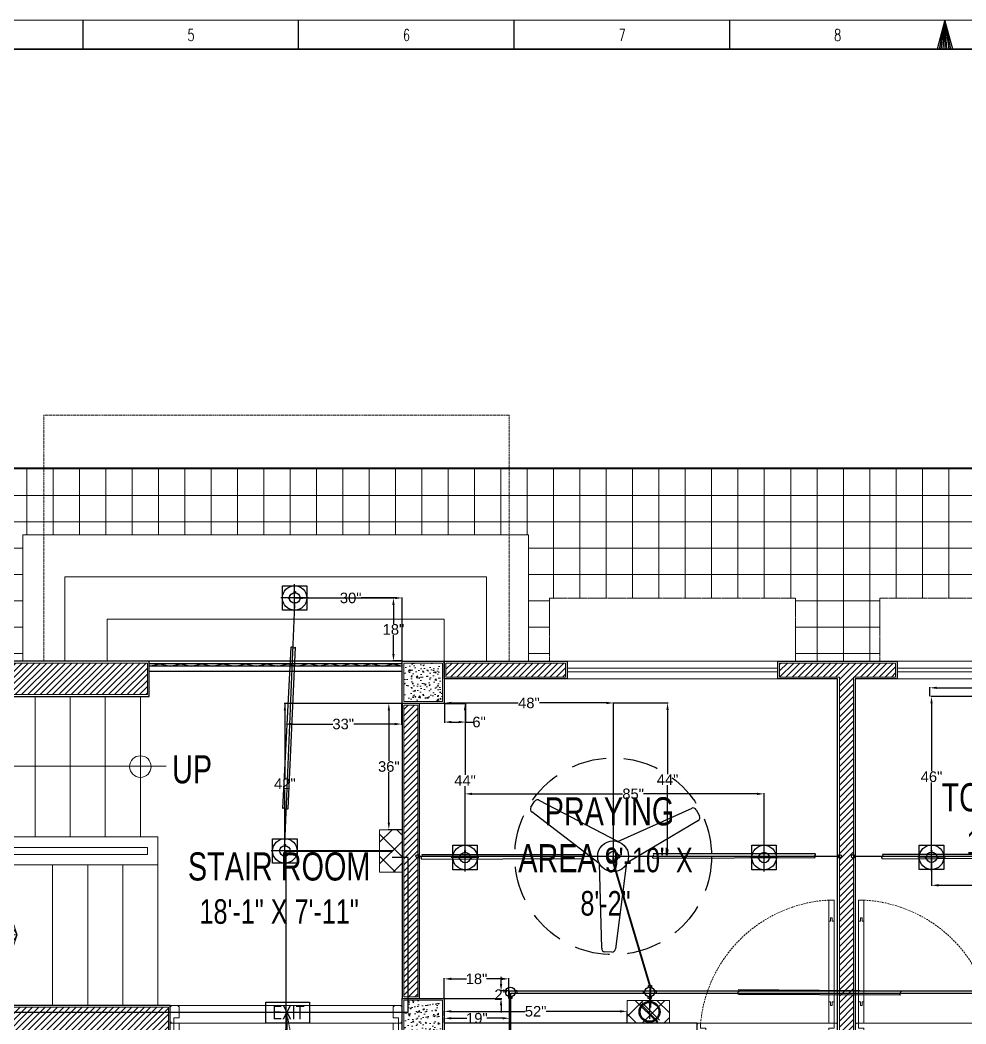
# Model space of a CAD drawing. Header units: inches. Extents: x 112 to 4169, y -2569 to 841.
# Drawn here: x 348.4 to 617.7, y -773.5 to -487.7 of the extents above; entities that cross this region are included whole.
import ezdxf

# ---------------------------------------------------------------- set-up
doc = ezdxf.new("R2010")
doc.units = ezdxf.units.IN
doc.header["$MEASUREMENT"] = 0
doc.linetypes.add('DASH', pattern=[0.35, 0.25, -0.1])
doc.linetypes.add('DASHED', pattern=[0.75, 0.5, -0.25])
doc.layers.get('Defpoints').update_dxf_attribs({"lineweight": 0})
for name, color, linetype in [('Cables', 7, 'Continuous'), ('Lights', 7, 'Continuous'), ('PVC Conduit and Circular Boxes', 7, 'Continuous'), ('Sockets', 7, 'Continuous'), ('wall 05', 253, 'Continuous')]:
    doc.layers.add(name, color=color, linetype=linetype)
for name, color, linetype, lineweight in [('COLUMN', 1, 'Continuous', 25), ('DOOR', 115, 'Continuous', 15), ('E-CF-Ceiling-Fan', 42, 'Continuous', 30), ('Glass', 5, 'Continuous', 9), ('HACTH', 8, 'Continuous', 9), ('MARKER', 171, 'Continuous', 15), ('Plaster Line', 254, 'Continuous', 15), ('Porch', 90, 'Continuous', 15), ('railing', 232, 'Continuous', 15), ('Stair', 86, 'Continuous', 18), ('Sunshed', 5, 'Continuous', 15), ('Switchboard', 30, 'Continuous', 13), ('Text', 252, 'Continuous', 15), ('WINDOW', 140, 'Continuous', 9)]:
    doc.layers.add(name, color=color, linetype=linetype, lineweight=lineweight)
doc.styles.get("Standard").update_dxf_attribs({"font": 'arial.ttf'})
doc.styles.add('Swiss721', font='swisscl.ttf')
doc.styles.add('TEG BORDER', font='txt_qlt.shx', dxfattribs={"width": 0.7, "bigfont": 'hztxt.shx'})
doc.dimstyles.get("Standard").update_dxf_attribs({"dimtxt": 3, "dimasz": 2, "dimexe": 0.18, "dimexo": 0.0625, "dimgap": 0.09, "dimtad": 0, "dimtih": 1, "dimtoh": 1, "dimdec": 0, "dimzin": 0, "dimdsep": 46, "dimtxsty": 'Standard', "dimcen": 0.09, "dimclrd": 5, "dimadec": 0, "dimazin": 0, "dimtfac": 1, "dimtdec": 0, "dimtofl": 0, "dimtmove": 0, "dimatfit": 3, "dimfxl": 1, "dimtolj": 1, "dimtzin": 0, "dimarcsym": 0})
pattern_1 = [(45, (-121864.7342, -172383.6424), (-0.8838834765, 0.8838834765), [])]
pattern_2 = [(45, (-121864.2342, -172383.6424), (-0.8838834765, 0.8838834765), [])]

# ---------------------------------------------------------------- blocks, each defined once
blk = doc.blocks.new('C 12X12')
at = {"layer": 'HACTH'}
h = blk.add_hatch(dxfattribs=at)
h.set_pattern_fill('AR-CONC', color=256, scale=0.5, style=0)
h.set_pattern_definition([(50, (0, 0), (3.58630091, -0.313760675), [0.375, -4.125]), (355, (0, 0), (-0.69375667, 3.76096067), [0.3, -3.3]), (100.4514, (0.299, -0.026), (2.89254691, 3.44719771), [0.31870095, -3.50571056]), (46.1842, (0, 1), (5.33620524, -0.82759507), [0.5625, -6.1875]), (96.6356, (0.4447, 0.931), (4.67331353, 4.87058935), [0.47805144, -5.258565]), (351.1842, (0, 1), (4.67330973, 4.870593), [0.45, -4.95]), (21, (0.5, 0.75), (2.98453526, -2.01309445), [0.375, -4.125]), (326, (0.5, 0.75), (1.21657666, 3.62575023), [0.3, -3.3]), (71.4514, (0.7487, 0.5822), (4.20111314, 1.61265248), [0.31870095, -3.50571056]), (37.5, (0, 0), (0.060799277, 1.66446927), [0, -3.26, 0, -3.35, 0, -3.3125]), (7.5, (0, 0), (1.315347687, 1.97205856), [0, -1.91, 0, -3.185, 0, -1.2625]), (327.5, (-1.115, 0), (2.66911218, -0.112774359), [0, -1.25, 0, -3.9, 0, -5.175]), (317.5, (-1.615, 0), (2.915930847, 0.50052491), [0, -1.625, 0, -2.59, 0, -3.675])])
h.paths.add_polyline_path([(88279, -6819.5), (88279, -6808.5), (88268, -6808.5), (88268, -6819.5)])
at = {"layer": 'COLUMN'}
blk.add_lwpolyline([(88267.5, -6808), (88279.5, -6808), (88279.5, -6820), (88267.5, -6820)], close=True, dxfattribs=at)
at = {"layer": 'Plaster Line'}
blk.add_lwpolyline([(88268, -6808.5), (88279, -6808.5), (88279, -6819.5), (88268, -6819.5)], close=True, dxfattribs=at)
blk = doc.blocks.new('A$C5AAA0143')
at = {"layer": 'Defpoints'}
for points in [[(-39.75, 5), (-40, 5), (-40, 4.75), (-39.75, 4.75)], [(0, 5), (-0.25, 5), (-0.25, 4.75), (0, 4.75)], [(-39.75, 0.25), (-40, 0.25), (-40, 0), (-39.75, 0)], [(0, 0.25), (-0.25, 0.25), (-0.25, 0), (0, 0)]]:
    blk.add_lwpolyline(points, close=True, dxfattribs=at)
at = {"layer": 'DOOR'}
for points in [[(-1.75, 10), (-2, 10), (-2, 11), (-2.5, 11), (-2.5, 5), (-1, 5), (-1, 11), (-1.5, 11), (-1.5, 10), (-1.75, 10), (-1.5, 10), (-1.5, 11), (-1, 11), (-1, 33.99), (-1.5, 33.99), (-1.5, 34.99), (-2, 34.99), (-2, 33.99), (-2.5, 33.99), (-2.5, 11), (-2.5, 39.99), (-1, 39.99), (-1, 33.99)], [(-39, 5), (-39, 3.5), (-37.5, 3.5), (-37.5, 0.25), (-37.75, 0.25), (-37.75, 0), (-39.75, 0), (-39.75, 0.25), (-40, 0.25), (-40, 4.75), (-39.75, 4.75), (-39.75, 5), (-39, 5)], [(-1, 5), (-1, 3.5), (-2.5, 3.5), (-2.5, 0.25), (-2.25, 0.25), (-2.25, 0), (-0.25, 0), (-0.25, 0.25), (0, 0.25), (0, 4.75), (-0.25, 4.75), (-0.25, 5), (-1, 5)]]:
    blk.add_lwpolyline(points, dxfattribs=at)
at = {"layer": 'DOOR', "linetype": 'DASHED', "lineweight": 0}
blk.add_arc((-0.49, 1.36), 38.68, 92.9729, 174.603, dxfattribs=at)
at = {"layer": 'HACTH', "lineweight": 0, "ltscale": 10}
for p, q in [((-1.5, 5), (-39, 5)), ((-2.25, 0), (-37.75, 0))]:
    blk.add_line(p, q, dxfattribs=at)
blk = doc.blocks.new('240 BORDER A2')
for p, q in [((148.5, 420), (148.5, 415)), ((185.63, 420), (185.63, 415)), ((222.75, 420), (222.75, 415)), ((259.88, 420), (259.88, 415)), ((297, 420), (297, 415))]:
    blk.add_line(p, q)
at = {"linetype": 'Continuous'}
blk.add_line((489, 415), (5, 415), dxfattribs=at)
at = {"color": 5, "lineweight": 15}
blk.add_lwpolyline([(0, 420), (594, 420), (594, 0), (0, 0)], close=True, dxfattribs=at)
blk.add_lwpolyline([(297, 420), (295.66, 415), (298.34, 415), (297, 420), (296, 415), (296.33, 415), (297, 420), (296.67, 415), (297.33, 415), (297, 420), (297.67, 415), (298, 415), (297, 420)])
blk.add_lwpolyline([(5, 415), (589, 415), (589, 5), (5, 5)], close=True)
at = {"char_height": 2, "width": 2, "attachment_point": 1, "style": 'TEG BORDER'}
for s, insert in [('5', (166.55, 418.41)), ('6', (203.67, 418.41)), ('7', (240.8, 418.41)), ('8', (277.92, 418.41))]:
    blk.add_mtext(s, dxfattribs=dict(at, insert=insert))
blk = doc.blocks.new('CF')
for p, q in [((-23.84, 14.22), (-22.76, 15.89)), ((1.35, 4.29), (-21.39, 16.19)), ((-4.07, -2.11), (-23.55, 12.84)), ((1.35, 4.29), (22.9, 13.97)), ((24.1, 13.48), (25.01, 11.71)), ((3.87, -1.9), (24.71, 10.43)), ((-4.07, -2.11), (-3.33, -26.62)), ((3.87, -1.9), (0.65, -26.82)), ((-0.39, -27.76), (-2.38, -27.66))]:
    blk.add_line(p, q)
for radius in [4.48, 0.0888]:
    blk.add_circle((0, 0), radius)
for centre, radius, start, end in [((-21.93, 15.35), 0.996, 57.1351, 147.1351), ((-23.01, 13.68), 0.996, 147.1351, 237.1351), ((23.21, 13.03), 0.996, 27.1351, 117.1351), ((24.09, 11.25), 1.03, 299.2548, 26.4357), ((-2.33, -26.67), 0.996, 177.1351, 267.1351), ((-0.34, -26.77), 0.996, 267.1351, 357.1351)]:
    blk.add_arc(centre, radius, start, end)
blk = doc.blocks.new('*D387')
at = {"color": 0, "lineweight": -2, "transparency": 16777216}
for p, q in [((469.12, -766.17), (469.12, -760.48)), ((487.52, -766.15), (487.52, -760.48))]:
    blk.add_line(p, q, dxfattribs=at)
at = {"color": 5, "lineweight": -2, "transparency": 16777216}
for p, q in [((471.12, -760.66), (475.48, -760.66)), ((485.52, -760.66), (481.16, -760.66))]:
    blk.add_line(p, q, dxfattribs=at)
at = {"color": 5, "transparency": 16777216}
for points in [[(471.12, -760.32), (471.12, -760.99), (469.12, -760.66)], [(485.52, -760.32), (485.52, -760.99), (487.52, -760.66)]]:
    blk.add_solid(points, dxfattribs=at)
at = {"layer": 'Defpoints', "color": 0, "transparency": 16777216}
for p in [(487.52, -760.66), (469.12, -766.23), (487.52, -766.21)]:
    blk.add_point(p, dxfattribs=at)
at = {"color": 0, "transparency": 16777216, "insert": (478.32, -760.66), "char_height": 3, "attachment_point": 5}
blk.add_mtext('\\A1;18"', dxfattribs=at)
blk = doc.blocks.new('*D388')
at = {"color": 0, "lineweight": -2, "transparency": 16777216}
for p, q in [((469.12, -771.22), (469.12, -769.72)), ((521.19, -773.11), (521.19, -769.72))]:
    blk.add_line(p, q, dxfattribs=at)
at = {"color": 5, "lineweight": -2, "transparency": 16777216}
for p, q in [((471.12, -769.9), (492.17, -769.9)), ((519.19, -769.9), (498.13, -769.9))]:
    blk.add_line(p, q, dxfattribs=at)
at = {"color": 5, "transparency": 16777216}
for points in [[(471.12, -769.57), (471.12, -770.24), (469.12, -769.9)], [(519.19, -769.57), (519.19, -770.24), (521.19, -769.9)]]:
    blk.add_solid(points, dxfattribs=at)
at = {"layer": 'Defpoints', "color": 0, "transparency": 16777216}
for p in [(469.12, -771.28), (521.19, -769.9), (521.19, -773.17)]:
    blk.add_point(p, dxfattribs=at)
at = {"color": 0, "transparency": 16777216, "insert": (495.15, -769.9), "char_height": 3, "attachment_point": 5}
blk.add_mtext('\\A1;52"', dxfattribs=at)
blk = doc.blocks.new('*D389')
at = {"color": 0, "lineweight": -2, "transparency": 16777216}
for p, q in [((469.18, -682.24), (475.23, -682.24)), ((475.02, -726.11), (474.87, -726.11))]:
    blk.add_line(p, q, dxfattribs=at)
at = {"color": 5, "lineweight": -2, "transparency": 16777216}
for p, q in [((475.05, -684.24), (475.05, -702.59)), ((475.05, -724.11), (475.05, -705.77))]:
    blk.add_line(p, q, dxfattribs=at)
at = {"color": 5, "transparency": 16777216}
for points in [[(474.72, -684.24), (475.38, -684.24), (475.05, -682.24)], [(474.72, -724.11), (475.38, -724.11), (475.05, -726.11)]]:
    blk.add_solid(points, dxfattribs=at)
at = {"layer": 'Defpoints', "color": 0, "transparency": 16777216}
for p in [(469.12, -682.24), (475.05, -682.24), (475.08, -726.11)]:
    blk.add_point(p, dxfattribs=at)
at = {"color": 0, "transparency": 16777216, "insert": (475.05, -704.18), "char_height": 3, "attachment_point": 5}
blk.add_mtext('\\A1;44"', dxfattribs=at)
blk = doc.blocks.new('*D390')
at = {"color": 0, "lineweight": -2, "transparency": 16777216}
for p, q in [((469.18, -682.3), (469.18, -687.73)), ((475.23, -682.3), (475.23, -687.73))]:
    blk.add_line(p, q, dxfattribs=at)
at = {"color": 5, "lineweight": -2, "transparency": 16777216}
for p, q in [((471.18, -687.55), (473.23, -687.55)), ((475.23, -687.55), (477.23, -687.55))]:
    blk.add_line(p, q, dxfattribs=at)
at = {"color": 5, "transparency": 16777216}
for points in [[(471.18, -687.22), (471.18, -687.89), (469.18, -687.55)], [(473.23, -687.22), (473.23, -687.89), (475.23, -687.55)]]:
    blk.add_solid(points, dxfattribs=at)
at = {"layer": 'Defpoints', "color": 0, "transparency": 16777216}
for p in [(469.18, -682.24), (475.23, -682.24), (475.23, -687.55)]:
    blk.add_point(p, dxfattribs=at)
at = {"color": 0, "transparency": 16777216, "insert": (479.05, -687.55), "char_height": 3, "attachment_point": 5}
blk.add_mtext('\\A1;6"', dxfattribs=at)
blk = doc.blocks.new('*D391')
at = {"color": 0, "lineweight": -2, "transparency": 16777216}
for p, q in [((475.08, -726.05), (475.08, -707.82)), ((560.19, -726.05), (560.19, -707.82))]:
    blk.add_line(p, q, dxfattribs=at)
at = {"color": 5, "lineweight": -2, "transparency": 16777216}
for p, q in [((477.08, -708), (519.93, -708)), ((558.19, -708), (525.89, -708))]:
    blk.add_line(p, q, dxfattribs=at)
at = {"color": 5, "transparency": 16777216}
for points in [[(477.08, -707.66), (477.08, -708.33), (475.08, -708)], [(558.19, -707.66), (558.19, -708.33), (560.19, -708)]]:
    blk.add_solid(points, dxfattribs=at)
at = {"layer": 'Defpoints', "color": 0, "transparency": 16777216}
for p in [(560.19, -708), (475.08, -726.11), (560.19, -726.11)]:
    blk.add_point(p, dxfattribs=at)
at = {"color": 0, "transparency": 16777216, "insert": (522.91, -708), "char_height": 3, "attachment_point": 5}
blk.add_mtext('\\A1;85"', dxfattribs=at)
blk = doc.blocks.new('*D392')
at = {"color": 0, "lineweight": -2, "transparency": 16777216}
for p, q in [((469.18, -682.18), (469.18, -681.94)), ((517.31, -725.71), (517.31, -681.94))]:
    blk.add_line(p, q, dxfattribs=at)
at = {"color": 5, "lineweight": -2, "transparency": 16777216}
for p, q in [((471.18, -682.12), (490.2, -682.12)), ((515.31, -682.12), (496.28, -682.12))]:
    blk.add_line(p, q, dxfattribs=at)
at = {"color": 5, "transparency": 16777216}
for points in [[(471.18, -681.78), (471.18, -682.45), (469.18, -682.12)], [(515.31, -681.78), (515.31, -682.45), (517.31, -682.12)]]:
    blk.add_solid(points, dxfattribs=at)
at = {"layer": 'Defpoints', "color": 0, "transparency": 16777216}
for p in [(469.18, -682.24), (517.31, -682.12), (517.31, -725.77)]:
    blk.add_point(p, dxfattribs=at)
at = {"color": 0, "transparency": 16777216, "insert": (493.24, -682.12), "char_height": 3, "attachment_point": 5}
blk.add_mtext('\\A1;48"', dxfattribs=at)
blk = doc.blocks.new('*D393')
at = {"color": 5, "lineweight": -2, "transparency": 16777216}
for p, q in [((485.31, -762.08), (485.31, -760.08)), ((485.31, -768.23), (485.31, -770.23))]:
    blk.add_line(p, q, dxfattribs=at)
at = {"color": 0, "lineweight": -2, "transparency": 16777216}
for p, q in [((487.66, -764.08), (485.13, -764.08)), ((469.18, -766.23), (485.49, -766.23))]:
    blk.add_line(p, q, dxfattribs=at)
at = {"color": 5, "transparency": 16777216}
for points in [[(484.97, -762.08), (485.64, -762.08), (485.31, -764.08)], [(484.97, -768.23), (485.64, -768.23), (485.31, -766.23)]]:
    blk.add_solid(points, dxfattribs=at)
at = {"layer": 'Defpoints', "color": 0, "transparency": 16777216}
for p in [(487.73, -764.08), (469.12, -766.23), (485.31, -766.23)]:
    blk.add_point(p, dxfattribs=at)
at = {"color": 0, "transparency": 16777216, "insert": (485.31, -765.16), "char_height": 3, "attachment_point": 5}
blk.add_mtext('\\A1;2"', dxfattribs=at)
blk = doc.blocks.new('*D394')
at = {"color": 0, "lineweight": -2, "transparency": 16777216}
for p, q in [((469.12, -773.17), (469.12, -771.69)), ((487.73, -773.17), (487.73, -771.69))]:
    blk.add_line(p, q, dxfattribs=at)
at = {"color": 5, "lineweight": -2, "transparency": 16777216}
for p, q in [((471.12, -771.87), (475.58, -771.87)), ((485.73, -771.87), (481.26, -771.87))]:
    blk.add_line(p, q, dxfattribs=at)
at = {"color": 5, "transparency": 16777216}
for points in [[(471.12, -771.54), (471.12, -772.2), (469.12, -771.87)], [(485.73, -771.54), (485.73, -772.2), (487.73, -771.87)]]:
    blk.add_solid(points, dxfattribs=at)
at = {"layer": 'Defpoints', "color": 0, "transparency": 16777216}
for p in [(469.12, -771.87), (469.12, -773.23), (487.73, -773.23)]:
    blk.add_point(p, dxfattribs=at)
at = {"color": 0, "transparency": 16777216, "insert": (478.42, -771.87), "char_height": 3, "attachment_point": 5}
blk.add_mtext('\\A1;19"', dxfattribs=at)
blk = doc.blocks.new('*D396')
at = {"color": 0, "lineweight": -2, "transparency": 16777216}
for p, q in [((517.37, -682.12), (532.9, -682.12)), ((517.2, -725.77), (532.9, -725.77))]:
    blk.add_line(p, q, dxfattribs=at)
at = {"color": 5, "lineweight": -2, "transparency": 16777216}
for p, q in [((532.72, -684.12), (532.72, -702.35)), ((532.72, -723.77), (532.72, -705.53))]:
    blk.add_line(p, q, dxfattribs=at)
at = {"color": 5, "transparency": 16777216}
for points in [[(532.38, -684.12), (533.05, -684.12), (532.72, -682.12)], [(532.38, -723.77), (533.05, -723.77), (532.72, -725.77)]]:
    blk.add_solid(points, dxfattribs=at)
at = {"layer": 'Defpoints', "color": 0, "transparency": 16777216}
for p in [(517.31, -682.12), (517.13, -725.77), (532.72, -725.77)]:
    blk.add_point(p, dxfattribs=at)
at = {"color": 0, "transparency": 16777216, "insert": (532.72, -703.94), "char_height": 3, "attachment_point": 5}
blk.add_mtext('\\A1;44"', dxfattribs=at)
blk = doc.blocks.new('*D399')
at = {"color": 0, "lineweight": -2, "transparency": 16777216}
for p, q in [((658.05, -680.24), (607.69, -680.24)), ((607.81, -726.03), (607.69, -726.03))]:
    blk.add_line(p, q, dxfattribs=at)
at = {"color": 5, "lineweight": -2, "transparency": 16777216}
for p, q in [((607.87, -682.24), (607.87, -701.51)), ((607.87, -724.03), (607.87, -704.75))]:
    blk.add_line(p, q, dxfattribs=at)
at = {"color": 5, "transparency": 16777216}
for points in [[(607.54, -682.24), (608.2, -682.24), (607.87, -680.24)], [(607.54, -724.03), (608.2, -724.03), (607.87, -726.03)]]:
    blk.add_solid(points, dxfattribs=at)
at = {"layer": 'Defpoints', "color": 0, "transparency": 16777216}
for p in [(607.87, -680.24), (658.12, -680.24), (607.87, -726.03)]:
    blk.add_point(p, dxfattribs=at)
at = {"color": 0, "transparency": 16777216, "insert": (607.87, -703.13), "char_height": 3, "attachment_point": 5}
blk.add_mtext('\\A1;46"', dxfattribs=at)
blk = doc.blocks.new('*D400')
at = {"color": 0, "lineweight": -2, "transparency": 16777216}
for p, q in [((607.36, -680.18), (607.36, -677.62)), ((658.05, -680.24), (658.05, -677.62))]:
    blk.add_line(p, q, dxfattribs=at)
at = {"color": 5, "lineweight": -2, "transparency": 16777216}
for p, q in [((609.36, -677.8), (629.73, -677.8)), ((656.05, -677.8), (635.69, -677.8))]:
    blk.add_line(p, q, dxfattribs=at)
at = {"color": 5, "transparency": 16777216}
for points in [[(609.36, -677.47), (609.36, -678.13), (607.36, -677.8)], [(656.05, -677.47), (656.05, -678.13), (658.05, -677.8)]]:
    blk.add_solid(points, dxfattribs=at)
at = {"layer": 'Defpoints', "color": 0, "transparency": 16777216}
for p in [(658.05, -677.8), (607.36, -680.24), (658.05, -680.3)]:
    blk.add_point(p, dxfattribs=at)
at = {"color": 0, "transparency": 16777216, "insert": (632.71, -677.8), "char_height": 3, "attachment_point": 5}
blk.add_mtext('\\A1;51"', dxfattribs=at)
blk = doc.blocks.new('*D401')
at = {"color": 0, "lineweight": -2, "transparency": 16777216}
for p, q in [((607.87, -726.09), (607.87, -734.2)), ((692.98, -726.09), (692.98, -734.2))]:
    blk.add_line(p, q, dxfattribs=at)
at = {"color": 5, "lineweight": -2, "transparency": 16777216}
for p, q in [((609.87, -734.02), (647.44, -734.02)), ((690.98, -734.02), (653.41, -734.02))]:
    blk.add_line(p, q, dxfattribs=at)
at = {"color": 5, "transparency": 16777216}
for points in [[(609.87, -733.69), (609.87, -734.36), (607.87, -734.02)], [(690.98, -733.69), (690.98, -734.36), (692.98, -734.02)]]:
    blk.add_solid(points, dxfattribs=at)
at = {"layer": 'Defpoints', "color": 0, "transparency": 16777216}
for p in [(607.87, -726.03), (692.98, -726.03), (692.98, -734.02)]:
    blk.add_point(p, dxfattribs=at)
at = {"color": 0, "transparency": 16777216, "insert": (650.43, -734.02), "char_height": 3, "attachment_point": 5}
blk.add_mtext('\\A1;85"', dxfattribs=at)
blk = doc.blocks.new('*D408')
at = {"color": 0, "lineweight": -2, "transparency": 16777216}
for p, q in [((457.05, -682.24), (453.18, -682.24)), ((457.05, -718.2), (453.18, -718.2))]:
    blk.add_line(p, q, dxfattribs=at)
at = {"color": 5, "lineweight": -2, "transparency": 16777216}
for p, q in [((453.36, -684.24), (453.36, -698.6)), ((453.36, -716.2), (453.36, -701.84))]:
    blk.add_line(p, q, dxfattribs=at)
at = {"color": 5, "transparency": 16777216}
for points in [[(453.03, -684.24), (453.69, -684.24), (453.36, -682.24)], [(453.03, -716.2), (453.69, -716.2), (453.36, -718.2)]]:
    blk.add_solid(points, dxfattribs=at)
at = {"layer": 'Defpoints', "color": 0, "transparency": 16777216}
for p in [(457.12, -682.24), (453.36, -718.2), (457.12, -718.2)]:
    blk.add_point(p, dxfattribs=at)
at = {"color": 0, "transparency": 16777216, "insert": (453.36, -700.22), "char_height": 3, "attachment_point": 5}
blk.add_mtext('\\A1;36"', dxfattribs=at)
blk = doc.blocks.new('*D409')
at = {"color": 0, "lineweight": -2, "transparency": 16777216}
for p, q in [((456.99, -682.24), (423.58, -682.24)), ((423.69, -724.23), (423.58, -724.23))]:
    blk.add_line(p, q, dxfattribs=at)
at = {"color": 5, "lineweight": -2, "transparency": 16777216}
for p, q in [((423.76, -684.24), (423.76, -703.52)), ((423.76, -722.23), (423.76, -706.71))]:
    blk.add_line(p, q, dxfattribs=at)
at = {"color": 5, "transparency": 16777216}
for points in [[(423.42, -684.24), (424.09, -684.24), (423.76, -682.24)], [(423.42, -722.23), (424.09, -722.23), (423.76, -724.23)]]:
    blk.add_solid(points, dxfattribs=at)
at = {"layer": 'Defpoints', "color": 0, "transparency": 16777216}
for p in [(457.05, -682.24), (423.76, -724.23), (423.76, -724.23)]:
    blk.add_point(p, dxfattribs=at)
at = {"color": 0, "transparency": 16777216, "insert": (423.76, -705.11), "char_height": 3, "attachment_point": 5}
blk.add_mtext('\\A1;42"', dxfattribs=at)
blk = doc.blocks.new('*D410')
at = {"color": 0, "lineweight": -2, "transparency": 16777216}
for p, q in [((423.76, -682.3), (423.76, -688.3)), ((456.99, -682.3), (456.99, -688.3))]:
    blk.add_line(p, q, dxfattribs=at)
at = {"color": 5, "lineweight": -2, "transparency": 16777216}
for p, q in [((425.76, -688.12), (437.4, -688.12)), ((454.99, -688.12), (443.35, -688.12))]:
    blk.add_line(p, q, dxfattribs=at)
at = {"color": 5, "transparency": 16777216}
for points in [[(425.76, -687.79), (425.76, -688.45), (423.76, -688.12)], [(454.99, -687.79), (454.99, -688.45), (456.99, -688.12)]]:
    blk.add_solid(points, dxfattribs=at)
at = {"layer": 'Defpoints', "color": 0, "transparency": 16777216}
for p in [(423.76, -682.24), (456.99, -682.24), (423.76, -688.12)]:
    blk.add_point(p, dxfattribs=at)
at = {"color": 0, "transparency": 16777216, "insert": (440.37, -688.12), "char_height": 3, "attachment_point": 5}
blk.add_mtext('\\A1;33"', dxfattribs=at)
blk = doc.blocks.new('*D411')
at = {"color": 0, "lineweight": -2, "transparency": 16777216}
for p, q in [((426.79, -652.17), (426.79, -652.05)), ((457.12, -670.17), (457.12, -652.05))]:
    blk.add_line(p, q, dxfattribs=at)
at = {"color": 5, "lineweight": -2, "transparency": 16777216}
for p, q in [((428.79, -652.23), (439.52, -652.23)), ((455.12, -652.23), (445.47, -652.23))]:
    blk.add_line(p, q, dxfattribs=at)
at = {"color": 5, "transparency": 16777216}
for points in [[(428.79, -651.9), (428.79, -652.56), (426.79, -652.23)], [(455.12, -651.9), (455.12, -652.56), (457.12, -652.23)]]:
    blk.add_solid(points, dxfattribs=at)
at = {"layer": 'Defpoints', "color": 0, "transparency": 16777216}
for p in [(426.79, -652.23), (426.79, -652.23), (457.12, -670.23)]:
    blk.add_point(p, dxfattribs=at)
at = {"color": 0, "transparency": 16777216, "insert": (442.49, -652.23), "char_height": 3, "attachment_point": 5}
blk.add_mtext('\\A1;30"', dxfattribs=at)
blk = doc.blocks.new('*D412')
at = {"color": 0, "lineweight": -2, "transparency": 16777216}
for p, q in [((426.59, -652.23), (454.85, -652.23)), ((457.05, -670.17), (454.49, -670.17))]:
    blk.add_line(p, q, dxfattribs=at)
at = {"color": 5, "lineweight": -2, "transparency": 16777216}
for p, q in [((454.67, -654.23), (454.67, -659.58)), ((454.67, -668.17), (454.67, -662.82))]:
    blk.add_line(p, q, dxfattribs=at)
at = {"color": 5, "transparency": 16777216}
for points in [[(454.34, -654.23), (455, -654.23), (454.67, -652.23)], [(454.34, -668.17), (455, -668.17), (454.67, -670.17)]]:
    blk.add_solid(points, dxfattribs=at)
at = {"layer": 'Defpoints', "color": 0, "transparency": 16777216}
for p in [(426.53, -652.23), (454.67, -670.17), (457.12, -670.17)]:
    blk.add_point(p, dxfattribs=at)
at = {"color": 0, "transparency": 16777216, "insert": (454.67, -661.2), "char_height": 3, "attachment_point": 5}
blk.add_mtext('\\A1;18"', dxfattribs=at)

msp = doc.modelspace()

# ---------------------------------------------------------------- hatches: boundary and pattern name
at = {"layer": 'HACTH', "ltscale": 10}
h = msp.add_hatch(dxfattribs=at)
h.set_pattern_fill('ANSI37', color=256, scale=60, angle=45, style=0)
h.set_pattern_definition([(90, (-138384.7415, -172410.518), (-7.5, 1e-15), []), (180, (-138384.7415, -172410.518), (-1e-15, -7.5), [])])
h.paths.add_polyline_path([(894.13, -615.23), (839.12, -615.23), (170.12, -615.23), (170.12, -670.24), (230.12, -670.24), (242.12, -670.24), (349.12, -670.24), (349.12, -634.23), (493.12, -634.23), (493.12, -670.24), (499.12, -670.24), (499.12, -652.24), (569.12, -652.24), (569.12, -670.24), (593.12, -670.24), (593.12, -652.24), (663.12, -652.24), (663.12, -670.24), (673.12, -670.24), (728.12, -670.24), (728.12, -652.24), (798.12, -652.24), (798.12, -670.24), (827.12, -670.24), (839.12, -670.24), (839.12, -682.24), (839.12, -689.24), (857.12, -689.24), (857.12, -759.24), (839.12, -759.24), (839.12, -785.24), (857.12, -785.24), (857.12, -850.24), (875.13, -850.24), (875.13, -950.24), (839.12, -950.24), (839.12, -964.24), (839.12, -1024.24), (894.13, -1024.24)])
h.paths.add_polyline_path([(230.12, -689.23), (230.12, -682.24), (230.12, -675.24), (170.12, -675.24), (170.12, -874.24), (230.12, -874.24), (230.12, -844.23), (212.12, -844.23), (194.11, -844.23), (194.11, -742.23), (230.12, -742.23)], flags=17)
at = {"layer": 'HACTH'}
h = msp.add_hatch(dxfattribs=at)
h.set_pattern_fill('ANSI31', color=256, scale=10, style=0)
h.set_pattern_definition(pattern_1)
h.paths.add_polyline_path([(384.62, -679.73), (384.62, -670.74), (242.62, -670.74), (242.62, -679.73)])
h = msp.add_hatch(dxfattribs=at)
h.set_pattern_fill('ANSI31', color=256, scale=10, style=0)
h.set_pattern_definition(pattern_2)
h.paths.add_polyline_path([(469.62, -670.74), (469.62, -674.74), (503.62, -674.74), (503.62, -670.74)])
h = msp.add_hatch(dxfattribs=at)
h.set_pattern_fill('ANSI31', color=256, scale=10, style=0)
h.set_pattern_definition(pattern_2)
h.paths.add_polyline_path([(581.62, -777.73), (585.62, -777.73), (585.62, -773.73), (585.62, -674.74), (597.62, -674.74), (597.62, -670.74), (564.62, -670.74), (564.62, -674.74), (581.62, -674.74)])
h = msp.add_hatch(dxfattribs=at)
h.set_pattern_fill('ANSI31', color=256, scale=10, style=0)
h.set_pattern_definition(pattern_1)
h.paths.add_polyline_path([(461.62, -723.77), (461.62, -682.74), (457.62, -682.74), (457.62, -765.73), (461.62, -765.73), (461.62, -727.77)])
h = msp.add_hatch(dxfattribs=at)
h.set_pattern_fill('ANSI31', color=256, scale=10, style=0)
h.set_pattern_definition([(45, (-121864.4842, -172383.6424), (-0.8838834765, 0.8838834765), [])])
h.paths.add_polyline_path([(242.62, -768.73), (242.62, -777.73), (316.62, -777.6), (316.62, -819.74), (260.62, -819.74), (260.62, -823.74), (316.62, -823.74), (316.62, -874.74), (242.62, -874.74), (242.62, -878.74), (320.62, -878.74), (320.62, -874.74), (320.62, -777.78), (390.62, -777.66), (390.62, -768.73)])
at = {"layer": 'Plaster Line'}
h = msp.add_hatch(dxfattribs=at)
h.set_pattern_fill('ANSI31', color=256, scale=100, style=0)
h.set_pattern_definition([(45, (-118637.183, -173725.337), (-8.8388348, 8.8388348), [])])
h.paths.add_polyline_path([(509.36, -670.74), (500.36, -670.74), (500.36, -674.74), (509.36, -674.74)])
at = {"layer": 'Switchboard'}
h = msp.add_hatch(dxfattribs=at)
h.set_pattern_fill('ANSI37', color=256, scale=35, angle=90)
h.set_pattern_definition([(135, (903.502, -992.862), (-3.093592, -3.093592), []), (225, (903.502, -992.862), (3.093592, -3.093592), [])])
h.paths.add_polyline_path([(457.12, -718.2), (450.71, -718.2), (450.71, -730.26), (457.12, -730.26)])
h = msp.add_hatch(dxfattribs=at)
h.set_pattern_fill('ANSI37', color=256, scale=35)
h.set_pattern_definition([(45, (258.5888, -1219.5595), (-3.093592, 3.093592), []), (135, (258.5888, -1219.5595), (-3.093592, -3.093592), [])])
h.paths.add_polyline_path([(533.25, -773.17), (533.25, -766.77), (521.19, -766.77), (521.19, -773.17)])

# ---------------------------------------------------------------- linework, layer by layer
for p, q in [((457.12, -670.23), (385.12, -670.23)), ((457.12, -670.93), (385.12, -670.93)), ((385.12, -671.68), (388.12, -670.93)), ((388.12, -670.93), (391.12, -671.68)), ((391.12, -671.68), (394.12, -670.93)), ((394.12, -670.93), (397.12, -671.68)), ((397.12, -671.68), (400.12, -670.93)), ((400.12, -670.93), (403.12, -671.68)), ((403.12, -671.68), (406.12, -670.93)), ((406.12, -670.93), (409.62, -671.68)), ((409.62, -671.68), (412.62, -670.93)), ((412.62, -670.93), (415.62, -671.68)), ((415.62, -671.68), (418.62, -670.93)), ((418.62, -670.93), (421.62, -671.68)), ((421.62, -671.68), (424.62, -670.93)), ((424.62, -670.93), (427.62, -671.68)), ((430.62, -670.93), (427.62, -671.68)), ((433.62, -671.68), (430.62, -670.93)), ((436.62, -670.93), (433.62, -671.68)), ((439.62, -671.68), (436.62, -670.93)), ((442.62, -670.93), (439.62, -671.68)), ((445.62, -671.68), (442.62, -670.93)), ((448.62, -670.93), (445.62, -671.68)), ((448.62, -670.93), (451.62, -671.68)), ((451.62, -671.68), (454.62, -670.93)), ((454.62, -670.93), (457.12, -671.68)), ((457.12, -671.68), (385.12, -671.68)), ((457.12, -673.19), (385.12, -673.19))]:
    msp.add_line(p, q)
for points in [[(426.44, -650.75), (426.44, -650.41), (426.74, -650.41), (426.74, -650.75)], [(425.1, -652.1), (424.76, -652.1), (424.77, -652.4), (425.11, -652.39)], [(426.44, -653.72), (426.41, -654.11), (426.79, -653.42), (426.74, -653.72)], [(428.08, -652.1), (428.41, -652.1), (428.41, -652.4), (428.07, -652.39)], [(423.61, -722.74), (423.61, -722.4), (423.91, -722.4), (423.91, -722.74)], [(423.61, -725.71), (423.61, -726.05), (423.91, -726.05), (423.91, -725.71)], [(425.24, -724.09), (425.58, -724.1), (425.58, -724.39), (425.24, -724.39)], [(473.59, -725.98), (473.25, -725.98), (473.26, -726.28), (473.59, -726.28)], [(476.57, -725.98), (476.9, -725.98), (476.9, -726.28), (476.56, -726.28)], [(558.71, -725.98), (558.37, -725.98), (558.37, -726.28), (558.71, -726.28)], [(561.68, -725.98), (562.02, -725.98), (562.02, -726.28), (561.68, -726.28)], [(606.38, -725.89), (606.04, -725.9), (606.05, -726.19), (606.39, -726.19)], [(609.36, -725.89), (609.69, -725.9), (609.69, -726.19), (609.35, -726.19)]]:
    msp.add_lwpolyline(points)
at = {"color": 4}
msp.add_lwpolyline([(418.33, -767.32), (430.8, -767.32), (430.8, -773.23), (418.33, -773.23)], close=True, dxfattribs=at)
for centre in [(426.59, -652.23), (423.76, -724.23), (475.08, -726.11), (560.19, -726.11), (607.87, -726.03)]:
    msp.add_circle(centre, 1.49)
at = {"linetype": 'DASHED', "ltscale": 20}
msp.add_circle((517.22, -725.77), 28, dxfattribs=at)
at = {"lineweight": 30}
for centre in [(461.59, -725.77), (581.67, -725.77), (585.57, -725.77)]:
    msp.add_circle(centre, 0.527, dxfattribs=at)
at = {"layer": 'Cables', "color": 3}
for p, q in [((423.76, -722.4), (426.59, -654.05)), ((454.39, -724.1), (425.58, -724.23)), ((461.59, -725.77), (519.05, -725.77)), ((517.22, -727.59), (517.22, -725.77)), ((517.43, -727.59), (517.43, -725.77)), ((519.05, -725.77), (581.71, -725.77)), ((585.57, -725.77), (651.84, -725.77)), ((458.86, -726.11), (454.32, -726.11)), ((458.86, -770.16), (458.86, -726.11)), ((527.68, -762.73), (517.22, -727.59)), ((527.89, -762.73), (517.43, -727.59)), ((527.68, -762.73), (527.68, -768.78)), ((527.89, -762.73), (527.89, -768.78)), ((252.27, -770.16), (458.86, -770.16))]:
    msp.add_line(p, q, dxfattribs=at)
at = {"layer": 'Cables', "color": 1}
for p, q in [((424.14, -780.06), (424.14, -724.35)), ((424.14, -724.35), (454.39, -724.35)), ((454.39, -724.1), (454.39, -724.35)), ((487.73, -764.08), (642.36, -764.08)), ((487.73, -780.37), (487.73, -764.08)), ((488.08, -780.64), (488.08, -764.68)), ((488.08, -764.68), (527.94, -764.69)), ((525.82, -764.69), (527.59, -764.69)), ((527.59, -764.69), (527.59, -772.05)), ((527.59, -764.69), (640.38, -764.73))]:
    msp.add_line(p, q, dxfattribs=at)
at = {"layer": 'Cables', "color": 6}
msp.add_line((424.28, -770.16), (424.28, -799.02), dxfattribs=at)
at = {"layer": 'Defpoints'}
for points in [[(391.12, -768.48), (391.37, -768.48), (391.37, -768.23), (391.12, -768.23)], [(457.12, -768.48), (456.87, -768.48), (456.87, -768.23), (457.12, -768.23)], [(391.12, -773.23), (391.37, -773.23), (391.37, -772.98), (391.12, -772.98)], [(457.12, -773.23), (456.87, -773.23), (456.87, -772.98), (457.12, -772.98)]]:
    msp.add_lwpolyline(points, close=True, dxfattribs=at)
at = {"layer": 'DOOR'}
for points in [[(392.12, -773.23), (392.12, -771.73), (393.62, -771.73), (393.62, -768.48), (393.37, -768.48), (393.37, -768.23), (391.37, -768.23), (391.37, -768.48), (391.12, -768.48), (391.12, -772.98), (391.37, -772.98), (391.37, -773.23), (392.12, -773.23)], [(456.12, -773.23), (456.12, -771.73), (454.62, -771.73), (454.62, -768.48), (454.87, -768.48), (454.87, -768.23), (456.87, -768.23), (456.87, -768.48), (457.12, -768.48), (457.12, -772.98), (456.87, -772.98), (456.87, -773.23), (456.12, -773.23)], [(392.87, -778.23), (393.12, -778.23), (393.12, -779.23), (393.62, -779.23), (393.62, -773.23), (392.12, -773.23), (392.12, -779.23), (392.62, -779.23), (392.62, -778.23), (392.87, -778.23), (392.62, -778.23), (392.62, -779.23), (392.12, -779.23), (392.12, -794.73), (392.62, -794.73), (392.62, -795.73), (393.12, -795.73), (393.12, -794.73), (393.62, -794.73), (393.62, -779.23), (393.62, -800.73), (392.12, -800.73), (392.12, -794.73)], [(455.37, -778.23), (455.12, -778.23), (455.12, -779.23), (454.62, -779.23), (454.62, -773.23), (456.12, -773.23), (456.12, -779.23), (455.62, -779.23), (455.62, -778.23), (455.37, -778.23), (455.62, -778.23), (455.62, -779.23), (456.12, -779.23), (456.12, -794.73), (455.62, -794.73), (455.62, -795.73), (455.12, -795.73), (455.12, -794.73), (454.62, -794.73), (454.62, -779.23), (454.62, -800.73), (456.12, -800.73), (456.12, -794.73)]]:
    msp.add_lwpolyline(points, dxfattribs=at)
at = {"layer": 'DOOR', "linetype": 'DASHED'}
msp.add_arc((390.83, -766.68), 34.17, 274.685, 351.4967, dxfattribs=at)
at = {"layer": 'DOOR'}
msp.add_arc((457.51, -767.72), 33.13, 186.9481, 264.9939, dxfattribs=at)
at = {"layer": 'Glass', "ltscale": 10}
for points in [[(564.12, -672.24), (564.12, -673.24), (504.12, -673.24), (504.12, -672.24)], [(658.12, -672.24), (658.12, -673.24), (598.12, -673.24), (598.12, -672.24)]]:
    msp.add_lwpolyline(points, close=True, dxfattribs=at)
at = {"layer": 'HACTH', "ltscale": 10}
for p, q in [((393.37, -768.23), (454.87, -768.23)), ((392.62, -773.23), (454.62, -773.23))]:
    msp.add_line(p, q, dxfattribs=at)
at = {"layer": 'Lights', "color": 40}
for p, q in [((426.53, -656.17), (426.53, -648.29)), ((430.47, -652.23), (422.59, -652.23)), ((423.76, -728.17), (423.76, -720.29)), ((475.08, -730.05), (475.08, -722.17)), ((560.19, -730.05), (560.19, -722.17)), ((607.87, -729.97), (607.87, -722.09)), ((427.7, -724.23), (419.82, -724.23)), ((479.02, -726.11), (471.14, -726.11)), ((564.13, -726.11), (556.25, -726.11)), ((611.81, -726.03), (603.93, -726.03))]:
    msp.add_line(p, q, dxfattribs=at)
at = {"layer": 'Lights'}
for points in [[(423.05, -648.75), (430.01, -648.75), (430.01, -655.71), (423.05, -655.71)], [(420.28, -720.75), (427.23, -720.75), (427.23, -727.7), (420.28, -727.7)], [(471.6, -722.64), (478.55, -722.64), (478.55, -729.59), (471.6, -729.59)], [(556.72, -722.64), (563.67, -722.64), (563.67, -729.59), (556.72, -729.59)], [(604.39, -722.55), (611.34, -722.55), (611.34, -729.5), (604.39, -729.5)]]:
    msp.add_lwpolyline(points, close=True, dxfattribs=at)
for centre in [(426.53, -652.23), (423.76, -724.23), (475.08, -726.11), (560.19, -726.11), (607.87, -726.03)]:
    msp.add_circle(centre, 3.48, dxfattribs=at)
at = {"layer": 'MARKER'}
msp.add_lwpolyline([(347.56, -748.13), (340.67, -736.95), (340.67, -728.13), (347.56, -748.13), (340.67, -768.13), (340.67, -759.31), (347.56, -748.13), (266.91, -748.13), (266.91, -700.13), (390, -700.13)], dxfattribs=at)
msp.add_circle((382.62, -700.23), 3.07, dxfattribs=at)
at = {"layer": 'Plaster Line'}
for points in [[(384.62, -670.74), (242.62, -670.74), (242.62, -679.73), (384.62, -679.73)], [(503.62, -674.74), (469.62, -674.74), (469.62, -670.74), (503.62, -670.74)], [(581.62, -674.74), (564.62, -674.74), (564.62, -670.74), (597.62, -670.74), (597.62, -674.74), (585.62, -674.74), (585.62, -773.73), (585.62, -773.73), (585.62, -777.73), (581.62, -777.73), (581.62, -674.74)], [(461.62, -682.74), (457.62, -682.74), (457.62, -765.73), (461.62, -765.73), (461.62, -727.77), (461.62, -727.77), (461.62, -723.77), (461.62, -723.77)]]:
    msp.add_lwpolyline(points, close=True, dxfattribs=at)
msp.add_lwpolyline([(316.62, -823.74), (316.62, -874.74), (242.62, -874.74), (242.62, -878.74), (320.62, -878.74), (320.62, -874.74), (320.62, -874.74), (320.62, -777.78), (390.62, -777.66), (390.62, -768.73), (242.62, -768.73), (242.62, -777.73), (316.62, -777.6), (316.62, -819.74)], dxfattribs=at)
at = {"layer": 'Porch', "linetype": 'DASH', "ltscale": 1.5}
msp.add_lwpolyline([(487.62, -670.24), (487.62, -600.23), (355.12, -600.23), (355.12, -670.24)], dxfattribs=at)
at = {"layer": 'PVC Conduit and Circular Boxes'}
for p, q in [((515.4, -726.19), (515.4, -725.32)), ((515.4, -725.32), (515.89, -725.32)), ((518.55, -725.32), (519.05, -725.32)), ((519.05, -725.32), (519.05, -726.19)), ((515.89, -726.19), (515.4, -726.19)), ((516.78, -727.58), (516.78, -727.08)), ((517.66, -727.58), (516.78, -727.58)), ((517.66, -727.08), (517.66, -727.58)), ((519.05, -726.19), (518.56, -726.18)), ((527.24, -763.03), (527.24, -762.54)), ((527.24, -762.54), (528.12, -762.54)), ((528.12, -762.54), (528.12, -763.06)), ((487.52, -766.21), (487.52, -765.72)), ((488.4, -765.72), (488.4, -766.21)), ((489.29, -763.95), (489.79, -763.95)), ((489.79, -764.82), (489.29, -764.82)), ((489.79, -763.95), (489.79, -764.82)), ((525.82, -764.81), (525.82, -764.02)), ((525.82, -764.02), (526.31, -764.02)), ((526.31, -764.81), (525.82, -764.81)), ((527.2, -766.2), (527.2, -765.71)), ((528.08, -765.71), (528.08, -766.2)), ((528.97, -763.94), (529.47, -763.94)), ((529.47, -764.81), (528.97, -764.81)), ((529.47, -763.94), (529.47, -764.81)), ((488.4, -766.21), (487.52, -766.21)), ((528.08, -766.2), (527.2, -766.2))]:
    msp.add_line(p, q, dxfattribs=at)
for points in [[(425.53, -666.22, -0.56347), (426.04, -666.25, 0.571886), (426.71, -666.21), (424.6, -712.24, -0.456322), (423.71, -712.19, 0.605884), (423.19, -712.16)], [(508.77, -725.26, -0.56347), (508.77, -725.77, 0.571886), (508.84, -726.44), (462.77, -726.66, -0.456322), (462.77, -725.77, 0.605884), (462.77, -725.24)], [(574.63, -725, -0.56347), (574.63, -725.51, 0.571886), (574.7, -726.18), (528.63, -726.4, -0.456322), (528.63, -725.51, 0.605884), (528.63, -724.99)], [(639.92, -725.15, -0.56347), (639.92, -725.65, 0.571886), (639.99, -726.32), (593.92, -726.55, -0.456322), (593.92, -725.65, 0.605884), (593.92, -725.13)], [(598.95, -764.08, -0.56347), (598.94, -764.59, 0.571886), (599.01, -765.26), (552.94, -765.14, -0.456322), (552.95, -764.25, 0.605884), (552.95, -763.72)]]:
    msp.add_lwpolyline(points, format="xyb", close=True, dxfattribs=at)
for centre in [(517.22, -725.75), (487.96, -764.39), (527.64, -764.38)]:
    msp.add_circle(centre, 1.4, dxfattribs=at)
at = {"layer": 'railing', "ltscale": 20}
msp.add_lwpolyline([(370.12, -615.23), (170.12, -615.23), (170.12, -670.24), (170.12, -615.23), (839.12, -615.23), (894.13, -615.23), (894.13, -1024.24), (838.62, -1024.24)], dxfattribs=at)
at = {"layer": 'railing'}
for points in [[(282.62, -720.23), (387.62, -720.23), (387.62, -728.23), (282.62, -728.23)], [(285.62, -723.23), (384.62, -723.23), (384.62, -725.23), (285.62, -725.23)]]:
    msp.add_lwpolyline(points, close=True, dxfattribs=at)
at = {"layer": 'Sockets', "color": 3}
for p, q in [((524.87, -767.67), (529.98, -772.77)), ((525.29, -767.3), (530.39, -772.4))]:
    msp.add_line(p, q, dxfattribs=at)
for radius in [2.99, 2.67]:
    msp.add_circle((527.59, -770.04), radius, dxfattribs=at)
at = {"layer": 'Stair'}
for p, q in [((352.62, -720.23), (352.62, -680.23)), ((362.62, -720.23), (362.62, -680.23)), ((372.62, -720.23), (372.62, -680.23)), ((382.62, -720.23), (382.62, -680.23)), ((357.62, -768.23), (357.62, -728.23)), ((367.62, -768.23), (367.62, -728.23)), ((377.62, -768.23), (377.62, -728.23)), ((387.62, -768.23), (387.62, -728.23))]:
    msp.add_line(p, q, dxfattribs=at)
at = {"layer": 'Stair', "linetype": 'Continuous', "ltscale": 10}
for points in [[(349.12, -670.23), (349.12, -634.23), (493.12, -634.23), (493.12, -670.24)], [(361.12, -670.23), (361.12, -646.23), (481.12, -646.23), (481.12, -670.24)], [(373.12, -670.23), (373.12, -670.23), (373.12, -658.23), (469.12, -658.23), (469.12, -658.23), (469.12, -670.24)]]:
    msp.add_lwpolyline(points, dxfattribs=at)
at = {"layer": 'Sunshed', "linetype": 'DASH'}
for points in [[(499.12, -670.24), (499.12, -652.24), (569.12, -652.24), (569.12, -670.24)], [(593.12, -670.24), (593.12, -652.24), (663.12, -652.24), (663.12, -670.24)]]:
    msp.add_lwpolyline(points, dxfattribs=at)
at = {"layer": 'Switchboard'}
for points in [[(450.71, -730.26), (450.71, -718.2), (457.12, -718.2), (457.12, -730.26)], [(521.19, -766.77), (533.25, -766.77), (533.25, -773.17), (521.19, -773.17)]]:
    msp.add_lwpolyline(points, close=True, dxfattribs=at)
at = {"layer": 'wall 05'}
for points in [[(385.12, -670.24), (242.12, -670.24), (242.12, -680.23), (385.12, -680.23)], [(504.12, -675.24), (469.12, -675.24), (469.12, -670.24), (504.12, -670.24)], [(462.12, -682.24), (457.12, -682.24), (457.12, -766.23), (462.12, -766.23), (462.12, -728.27), (462.12, -728.27), (462.12, -723.27), (462.12, -723.27)], [(541.12, -773.23), (469.12, -773.23), (469.12, -778.23), (541.12, -778.23)]]:
    msp.add_lwpolyline(points, close=True, dxfattribs=at)
for points in [[(581.12, -675.24), (564.12, -675.24), (564.12, -670.24), (598.12, -670.24), (598.12, -675.24), (586.12, -675.24)], [(586.12, -675.24), (586.12, -773.23), (586.12, -773.23), (586.12, -778.23), (581.12, -778.23), (581.12, -675.24)], [(316.12, -824.24), (316.12, -874.24), (242.12, -874.24), (242.12, -879.24), (321.12, -879.24), (321.12, -874.24), (321.12, -874.24), (321.12, -778.23), (391.12, -778.23), (391.12, -768.23), (242.12, -768.23), (242.12, -778.23), (316.12, -778.23), (316.12, -819.24)]]:
    msp.add_lwpolyline(points, dxfattribs=at)
at = {"layer": 'WINDOW', "ltscale": 10}
for points in [[(564.12, -670.24), (564.12, -675.24), (504.12, -675.24), (504.12, -670.24)], [(658.12, -670.24), (658.12, -675.24), (598.12, -675.24), (598.12, -670.24)]]:
    msp.add_lwpolyline(points, close=True, dxfattribs=at)

# ---------------------------------------------------------------- block references
at = {"xscale": 1.652949273830399, "yscale": 1.652949273830399, "zscale": 1.652949273830399}
msp.add_blockref('240 BORDER A2', (120.75, -1181.97), dxfattribs=at)
at = {"layer": 'E-CF-Ceiling-Fan', "lineweight": 0, "xscale": 0.9826591356573481, "yscale": 0.9826591356573481, "zscale": 0.9826591356486393}
msp.add_blockref('CF', (517.22, -725.77), dxfattribs=at)
at = {"layer": 'HACTH'}
for name, p in [('C 12X12', (-87810.38, 6137.76)), ('A$C5AAA0143', (581.12, -778.23)), ('C 12X12', (-87810.38, 6041.77))]:
    msp.add_blockref(name, p, dxfattribs=at)
at = {"layer": 'HACTH', "xscale": -1}
msp.add_blockref('A$C5AAA0143', (586.12, -778.23), dxfattribs=at)

# ---------------------------------------------------------------- texts
at = {"layer": 'Text', "char_height": 8, "attachment_point": 2, "style": 'Swiss721'}
for s, insert, width in [('UP', (397.33, -697), 12.7258), ('TOOLS ROOM {\\H0.875x;10\'-6" X 8\'-2"}', (638.52, -704.96), 62.6303), (' PRAYING AREA {\\H0.875x;9\'-10" X 8\'-2" }', (515.04, -708.97), 62.6303), ('STAIR ROOM \\H7.0000;18\'-1" X 7\'-11" ', (422.13, -724.65), 62.6303)]:
    msp.add_mtext(s, dxfattribs=dict(at, insert=insert, width=width))
at = {"layer": 'Text', "color": 4, "insert": (424.79, -768.21), "char_height": 4, "width": 31.3151, "attachment_point": 2, "style": 'Swiss721'}
msp.add_mtext('EXIT ', dxfattribs=at)

# ---------------------------------------------------------------- dimensions: what is measured, and where the dimension line sits
for base, p1, p2, picture, middle in [((426.79, -652.23), (457.12, -670.23), (426.79, -652.23), '*D411', (442.49, -652.23)), ((560.19, -708), (475.08, -726.11), (560.19, -726.11), '*D391', (522.91, -708))]:
    dim = msp.add_linear_dim(base=base, p1=p1, p2=p2, dimstyle='Standard', override={"dimpost": '"'})
    dim.commit()
    dim.dimension.update_dxf_attribs({"geometry": picture, "text_midpoint": middle, "dimtype": 160})
for base, p1, p2, picture, middle in [((454.67, -670.17), (426.53, -652.23), (457.12, -670.17), '*D412', (454.67, -661.2)), ((453.36, -718.2), (457.12, -682.24), (457.12, -718.2), '*D408', (453.36, -700.22)), ((475.05, -682.24), (475.08, -726.11), (469.12, -682.24), '*D389', (475.05, -704.18)), ((532.72, -725.77), (517.31, -682.12), (517.13, -725.77), '*D396', (532.72, -703.94)), ((607.87, -680.24), (607.87, -726.03), (658.12, -680.24), '*D399', (607.87, -703.13))]:
    dim = msp.add_linear_dim(base=base, p1=p1, p2=p2, angle=90, dimstyle='Standard', override={"dimpost": '"'})
    dim.commit()
    dim.dimension.update_dxf_attribs({"geometry": picture, "text_midpoint": middle})
for base, p1, p2, picture, middle in [((658.05, -677.8), (607.36, -680.24), (658.05, -680.3), '*D400', (632.71, -677.8)), ((423.76, -688.12), (456.99, -682.24), (423.76, -682.24), '*D410', (440.37, -688.12)), ((517.31, -682.12), (469.18, -682.24), (517.31, -725.77), '*D392', (493.24, -682.12)), ((475.23, -687.55), (469.18, -682.24), (475.23, -682.24), '*D390', (479.05, -687.55)), ((692.98, -734.02), (607.87, -726.03), (692.98, -726.03), '*D401', (650.43, -734.02)), ((487.52, -760.66), (469.12, -766.23), (487.52, -766.21), '*D387', (478.32, -760.66)), ((521.19, -769.9), (469.12, -771.28), (521.19, -773.17), '*D388', (495.15, -769.9)), ((469.12, -771.87), (487.73, -773.23), (469.12, -773.23), '*D394', (478.42, -771.87))]:
    dim = msp.add_linear_dim(base=base, p1=p1, p2=p2, dimstyle='Standard', override={"dimpost": '"'})
    dim.commit()
    dim.dimension.update_dxf_attribs({"geometry": picture, "text_midpoint": middle})
for base, p1, p2, picture, middle in [((423.76, -724.23), (457.05, -682.24), (423.76, -724.23), '*D409', (423.76, -705.11)), ((485.31, -766.23), (487.73, -764.08), (469.12, -766.23), '*D393', (485.31, -765.16))]:
    dim = msp.add_linear_dim(base=base, p1=p1, p2=p2, angle=90, dimstyle='Standard', override={"dimpost": '"'})
    dim.commit()
    dim.dimension.update_dxf_attribs({"geometry": picture, "text_midpoint": middle, "dimtype": 160})

doc.saveas('drawing.dxf')
